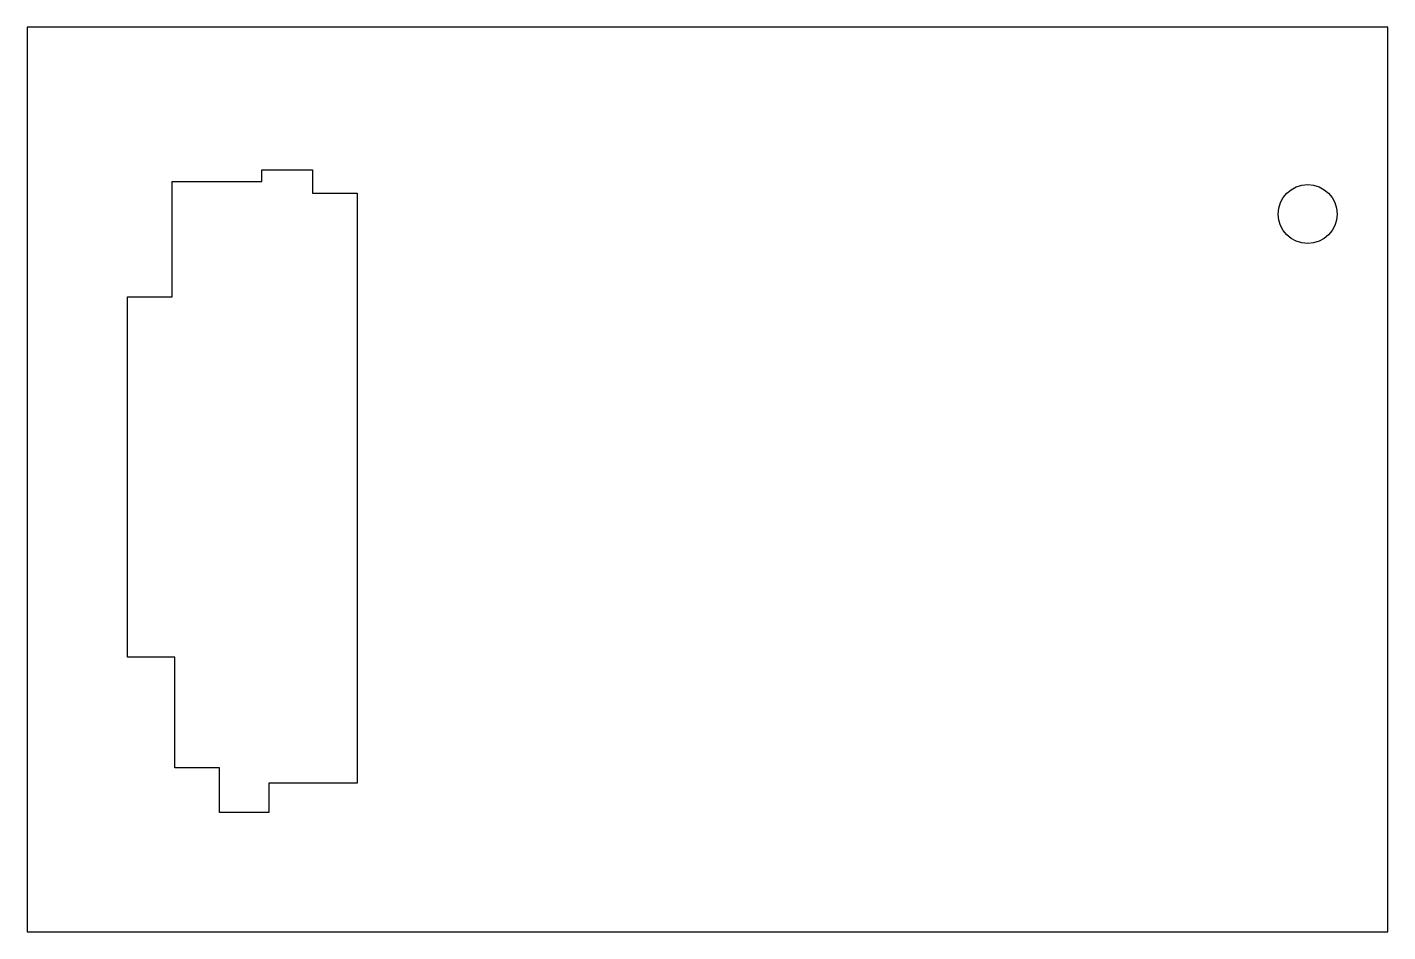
# Model space of a CAD drawing. Header units: millimetres. Extents: x -354 to 223, y -192 to 192.
import ezdxf

# ---------------------------------------------------------------- set-up
doc = ezdxf.new("R2010")
doc.units = ezdxf.units.MM
doc.layers.get('0').update_dxf_attribs({"linetype": 'CONTINUOUS'})

msp = doc.modelspace()

# ---------------------------------------------------------------- linework, layer by layer
for p, q in [((-322.14, 192), (-354.16, 192)), ((-354.16, 192), (-354.16, -192)), ((-319.77, 192), (-322.14, 192)), ((-158.72, 192), (-319.77, 192)), ((-156.34, 192), (-158.72, 192)), ((-127.51, 192), (-156.34, 192)), ((-124.8, 192), (-127.51, 192)), ((124.8, 192), (-124.8, 192)), ((127.51, 192), (124.8, 192)), ((223.31, 192), (127.51, 192)), ((223.31, -192), (223.31, 192)), ((-354.16, -192), (-322.14, -192)), ((-322.14, -192), (-319.77, -192)), ((-319.77, -192), (-158.72, -192)), ((-158.72, -192), (-156.34, -192)), ((-156.34, -192), (-127.51, -192)), ((-127.51, -192), (-124.8, -192)), ((-124.8, -192), (124.8, -192)), ((124.8, -192), (127.51, -192)), ((127.51, -192), (223.31, -192))]:
    msp.add_line(p, q)
msp.add_lwpolyline([(-291.57, -75.4), (-311.57, -75.4), (-311.57, 77.6), (-292.57, 77.6), (-292.57, 126.5), (-254.57, 126.5), (-254.57, 131.5), (-233.07, 131.5), (-233.07, 121.5), (-214.07, 121.5), (-214.07, -128.9), (-251.57, -128.9), (-251.57, -141.4), (-272.57, -141.4), (-272.57, -122.4), (-291.57, -122.4)], close=True)
msp.add_circle((189.33, 112.67), 12.5)

doc.saveas('drawing.dxf')
